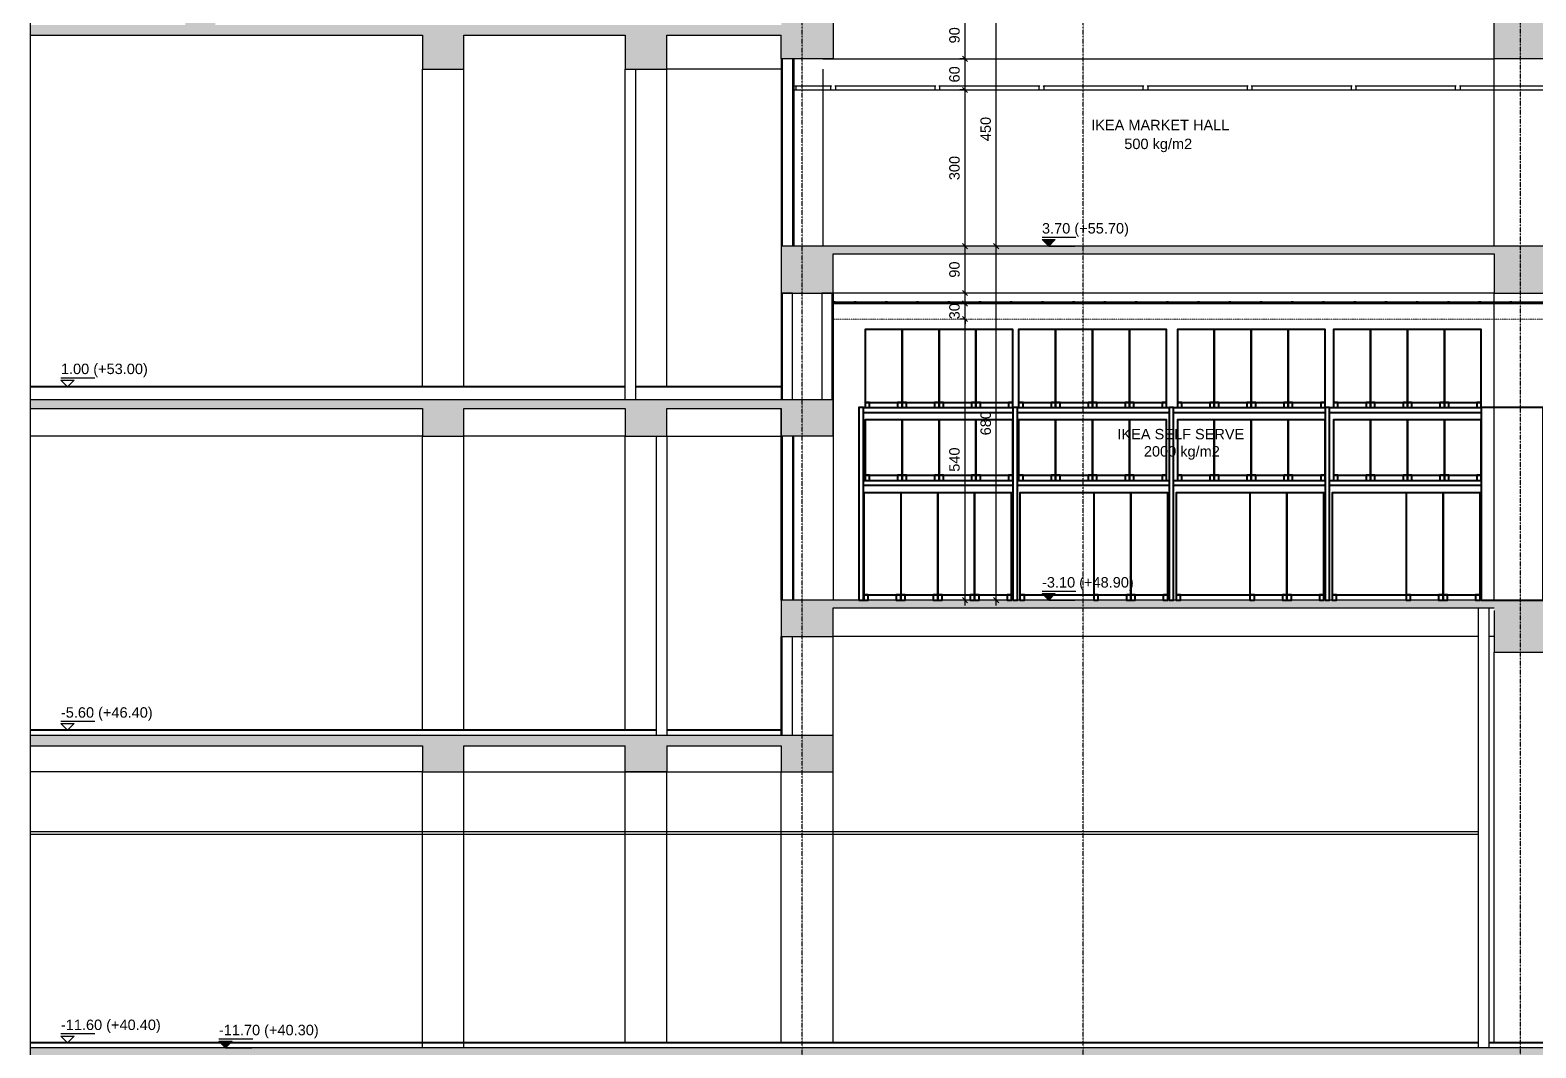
# Model space of a CAD drawing. Header units: centimetres. Extents: x -678439 to 71514, y -426864 to 8594.
# Drawn here: x 59653 to 62546, y 4040 to 5995 of the extents above; entities that cross this region are included whole.
import ezdxf

# ---------------------------------------------------------------- set-up
doc = ezdxf.new("R2010")
doc.units = ezdxf.units.CM
doc.header["$LTSCALE"] = 0.01
doc.header["$MEASUREMENT"] = 0
doc.header["$PDMODE"] = 3
for name, pattern in [('$0$CENTER', [50.8, 31.75, -6.35, 6.35, -6.35]), ('HIDDEN', [9.525, 6.35, -3.175]), ('K5LT_AXLED', [19.5, 15, -1.5, 1.5, -1.5])]:
    doc.linetypes.add(name, pattern=pattern)
doc.layers.get('0').update_dxf_attribs({"lineweight": 0})
doc.layers.get('DefPoints').update_dxf_attribs({"color": 200})
for name, color, linetype in [('$0$V-0_Axis', 8, '$0$CENTER'), ('AR-02', 152, 'Continuous'), ('METAL', 122, 'Continuous'), ('SIVA', 151, 'Continuous'), ('V-0_Dimension', 1, 'Continuous'), ('V-0_Elevation_015', 103, 'Continuous'), ('V-0_Hatch_Concrete', 252, 'Continuous'), ('V-0_Notation_Level_500', 2, 'Continuous'), ('V-0_Text_Tr', 7, 'Continuous'), ('V-2_Column', 160, 'Continuous'), ('V-2_Wall', 4, 'Continuous'), ('V-3_Ceiling_Suspended', 202, 'Continuous')]:
    doc.layers.add(name, color=color, linetype=linetype)
for name, color, linetype, lineweight in [('AR-HIDDEN', 9, 'HIDDEN', 18), ('kaplama', 30, 'Continuous', 40), ('RACKING', 157, 'Continuous', 40)]:
    doc.layers.add(name, color=color, linetype=linetype, lineweight=lineweight)
doc.styles.add('VIVA_100', font='arial.ttf', dxfattribs={"height": 20})
doc.dimstyles.new('VIVA_100', dxfattribs={"dimscale": 10, "dimtxt": 25, "dimasz": 1, "dimexe": 1, "dimexo": 1, "dimgap": 1, "dimtad": 1, "dimdec": 0, "dimzin": 3, "dimdsep": 46, "dimtxsty": 'VIVA_100', "dimblk": 'OBLIQUE', "dimcen": 0, "dimdle": 1, "dimclrd": 256, "dimclre": 256, "dimclrt": 256, "dimadec": 1, "dimazin": 0, "dimtfac": 0.75, "dimtdec": 0, "dimtix": 1, "dimtmove": 2, "dimatfit": 2, "dimldrblk": 'DOT', "dimfxlon": 1, "dimfrac": 1, "dimtolj": 1, "dimtzin": 0, "dimlwd": -1, "dimlwe": -1, "dimarcsym": 0})

# ---------------------------------------------------------------- blocks, each defined once
blk = doc.blocks.new('RAF1')
at = {"layer": 'RACKING', "color": 7, "ltscale": 0.3}
for points in [[(-14.82, -1.064), (-14.11, -1.064), (-14.11, 0.336), (-14.82, 0.336)], [(-14.11, -1.064), (-13.4, -1.064), (-13.4, 0.336), (-14.11, 0.336)], [(-13.4, -1.064), (-12.69, -1.064), (-12.69, 0.336), (-13.4, 0.336)], [(-12.69, -1.064), (-11.98, -1.064), (-11.98, 0.336), (-12.69, 0.336)], [(-11.87, -1.064), (-11.16, -1.064), (-11.16, 0.336), (-11.87, 0.336)], [(-11.16, -1.064), (-10.45, -1.064), (-10.45, 0.336), (-11.16, 0.336)], [(-10.45, -1.064), (-9.74, -1.064), (-9.74, 0.336), (-10.45, 0.336)], [(-9.74, -1.064), (-9.03, -1.064), (-9.03, 0.336), (-9.74, 0.336)], [(-8.82, -1.064), (-8.11, -1.064), (-8.11, 0.336), (-8.82, 0.336)], [(-8.11, -1.064), (-7.4, -1.064), (-7.4, 0.336), (-8.11, 0.336)], [(-7.4, -1.064), (-6.69, -1.064), (-6.69, 0.336), (-7.4, 0.336)], [(-6.69, -1.064), (-5.98, -1.064), (-5.98, 0.336), (-6.69, 0.336)], [(-5.82, -1.064), (-5.11, -1.064), (-5.11, 0.336), (-5.82, 0.336)], [(-5.11, -1.064), (-4.4, -1.064), (-4.4, 0.336), (-5.11, 0.336)], [(-4.4, -1.064), (-3.69, -1.064), (-3.69, 0.336), (-4.4, 0.336)], [(-3.69, -1.064), (-2.98, -1.064), (-2.98, 0.336), (-3.69, 0.336)], [(-1.72, -1.064), (-0.86, -1.064), (-0.86, 0.336), (-1.72, 0.336)], [(-0.86, -1.064), (0, -1.064), (0, 0.336), (-0.86, 0.336)], [(-14.735, -1.064), (-14.82, -1.064), (-14.82, -1.164), (-14.735, -1.164)], [(-14.11, -1.064), (-14.195, -1.064), (-14.195, -1.164), (-14.11, -1.164)], [(-14.025, -1.064), (-14.11, -1.064), (-14.11, -1.164), (-14.025, -1.164)], [(-13.4, -1.064), (-13.485, -1.064), (-13.485, -1.164), (-13.4, -1.164)], [(-13.315, -1.064), (-13.4, -1.064), (-13.4, -1.164), (-13.315, -1.164)], [(-12.69, -1.064), (-12.775, -1.064), (-12.775, -1.164), (-12.69, -1.164)], [(-12.605, -1.064), (-12.69, -1.064), (-12.69, -1.164), (-12.605, -1.164)], [(-11.98, -1.064), (-12.065, -1.064), (-12.065, -1.164), (-11.98, -1.164)], [(-11.785, -1.064), (-11.87, -1.064), (-11.87, -1.164), (-11.785, -1.164)], [(-11.16, -1.064), (-11.245, -1.064), (-11.245, -1.164), (-11.16, -1.164)], [(-11.075, -1.064), (-11.16, -1.064), (-11.16, -1.164), (-11.075, -1.164)], [(-10.45, -1.064), (-10.535, -1.064), (-10.535, -1.164), (-10.45, -1.164)], [(-10.365, -1.064), (-10.45, -1.064), (-10.45, -1.164), (-10.365, -1.164)], [(-9.74, -1.064), (-9.825, -1.064), (-9.825, -1.164), (-9.74, -1.164)], [(-9.655, -1.064), (-9.74, -1.064), (-9.74, -1.164), (-9.655, -1.164)], [(-9.03, -1.064), (-9.115, -1.064), (-9.115, -1.164), (-9.03, -1.164)], [(-8.735, -1.064), (-8.82, -1.064), (-8.82, -1.164), (-8.735, -1.164)], [(-8.11, -1.064), (-8.195, -1.064), (-8.195, -1.164), (-8.11, -1.164)], [(-8.025, -1.064), (-8.11, -1.064), (-8.11, -1.164), (-8.025, -1.164)], [(-7.4, -1.064), (-7.485, -1.064), (-7.485, -1.164), (-7.4, -1.164)], [(-7.315, -1.064), (-7.4, -1.064), (-7.4, -1.164), (-7.315, -1.164)], [(-6.69, -1.064), (-6.775, -1.064), (-6.775, -1.164), (-6.69, -1.164)], [(-6.605, -1.064), (-6.69, -1.064), (-6.69, -1.164), (-6.605, -1.164)], [(-5.98, -1.064), (-6.065, -1.064), (-6.065, -1.164), (-5.98, -1.164)], [(-5.735, -1.064), (-5.82, -1.064), (-5.82, -1.164), (-5.735, -1.164)], [(-5.11, -1.064), (-5.195, -1.064), (-5.195, -1.164), (-5.11, -1.164)], [(-5.025, -1.064), (-5.11, -1.064), (-5.11, -1.164), (-5.025, -1.164)], [(-4.4, -1.064), (-4.485, -1.064), (-4.485, -1.164), (-4.4, -1.164)], [(-4.315, -1.064), (-4.4, -1.064), (-4.4, -1.164), (-4.315, -1.164)], [(-3.69, -1.064), (-3.775, -1.064), (-3.775, -1.164), (-3.69, -1.164)], [(-3.605, -1.064), (-3.69, -1.064), (-3.69, -1.164), (-3.605, -1.164)], [(-2.98, -1.064), (-3.065, -1.064), (-3.065, -1.164), (-2.98, -1.164)], [(-1.635, -1.064), (-1.72, -1.064), (-1.72, -1.164), (-1.635, -1.164)], [(-0.86, -1.064), (-0.945, -1.064), (-0.945, -1.164), (-0.86, -1.164)], [(-0.775, -1.064), (-0.86, -1.064), (-0.86, -1.164), (-0.775, -1.164)], [(0, -1.064), (-0.085, -1.064), (-0.085, -1.164), (0, -1.164)], [(-14.82, -2.464), (-14.11, -2.464), (-14.11, -1.4), (-14.82, -1.4)], [(-14.11, -2.464), (-13.4, -2.464), (-13.4, -1.4), (-14.11, -1.4)], [(-13.4, -2.464), (-12.69, -2.464), (-12.69, -1.4), (-13.4, -1.4)], [(-12.69, -2.464), (-11.98, -2.464), (-11.98, -1.4), (-12.69, -1.4)], [(-11.87, -2.464), (-11.16, -2.464), (-11.16, -1.4), (-11.87, -1.4)], [(-11.16, -2.464), (-10.45, -2.464), (-10.45, -1.4), (-11.16, -1.4)], [(-10.45, -2.464), (-9.74, -2.464), (-9.74, -1.4), (-10.45, -1.4)], [(-9.74, -2.464), (-9.03, -2.464), (-9.03, -1.4), (-9.74, -1.4)], [(-8.82, -2.464), (-8.11, -2.464), (-8.11, -1.4), (-8.82, -1.4)], [(-8.11, -2.464), (-7.4, -2.464), (-7.4, -1.4), (-8.11, -1.4)], [(-7.4, -2.464), (-6.69, -2.464), (-6.69, -1.4), (-7.4, -1.4)], [(-6.69, -2.464), (-5.98, -2.464), (-5.98, -1.4), (-6.69, -1.4)], [(-5.82, -2.464), (-5.11, -2.464), (-5.11, -1.4), (-5.82, -1.4)], [(-5.11, -2.464), (-4.4, -2.464), (-4.4, -1.4), (-5.11, -1.4)], [(-4.4, -2.464), (-3.69, -2.464), (-3.69, -1.4), (-4.4, -1.4)], [(-3.69, -2.464), (-2.98, -2.464), (-2.98, -1.4), (-3.69, -1.4)], [(-1.72, -2.464), (-0.86, -2.464), (-0.86, -1.4), (-1.72, -1.4)], [(-0.86, -2.464), (0, -2.464), (0, -1.4), (-0.86, -1.4)], [(-14.735, -2.464), (-14.82, -2.464), (-14.82, -2.564), (-14.735, -2.564)], [(-14.11, -2.464), (-14.195, -2.464), (-14.195, -2.564), (-14.11, -2.564)], [(-14.025, -2.464), (-14.11, -2.464), (-14.11, -2.564), (-14.025, -2.564)], [(-13.4, -2.464), (-13.485, -2.464), (-13.485, -2.564), (-13.4, -2.564)], [(-13.315, -2.464), (-13.4, -2.464), (-13.4, -2.564), (-13.315, -2.564)], [(-12.69, -2.464), (-12.775, -2.464), (-12.775, -2.564), (-12.69, -2.564)], [(-12.605, -2.464), (-12.69, -2.464), (-12.69, -2.564), (-12.605, -2.564)], [(-11.98, -2.464), (-12.065, -2.464), (-12.065, -2.564), (-11.98, -2.564)], [(-11.785, -2.464), (-11.87, -2.464), (-11.87, -2.564), (-11.785, -2.564)], [(-11.16, -2.464), (-11.245, -2.464), (-11.245, -2.564), (-11.16, -2.564)], [(-11.075, -2.464), (-11.16, -2.464), (-11.16, -2.564), (-11.075, -2.564)], [(-10.45, -2.464), (-10.535, -2.464), (-10.535, -2.564), (-10.45, -2.564)], [(-10.365, -2.464), (-10.45, -2.464), (-10.45, -2.564), (-10.365, -2.564)], [(-9.74, -2.464), (-9.825, -2.464), (-9.825, -2.564), (-9.74, -2.564)], [(-9.655, -2.464), (-9.74, -2.464), (-9.74, -2.564), (-9.655, -2.564)], [(-9.03, -2.464), (-9.115, -2.464), (-9.115, -2.564), (-9.03, -2.564)], [(-8.735, -2.464), (-8.82, -2.464), (-8.82, -2.564), (-8.735, -2.564)], [(-8.11, -2.464), (-8.195, -2.464), (-8.195, -2.564), (-8.11, -2.564)], [(-8.025, -2.464), (-8.11, -2.464), (-8.11, -2.564), (-8.025, -2.564)], [(-7.4, -2.464), (-7.485, -2.464), (-7.485, -2.564), (-7.4, -2.564)], [(-7.315, -2.464), (-7.4, -2.464), (-7.4, -2.564), (-7.315, -2.564)], [(-6.69, -2.464), (-6.775, -2.464), (-6.775, -2.564), (-6.69, -2.564)], [(-6.605, -2.464), (-6.69, -2.464), (-6.69, -2.564), (-6.605, -2.564)], [(-5.98, -2.464), (-6.065, -2.464), (-6.065, -2.564), (-5.98, -2.564)], [(-5.735, -2.464), (-5.82, -2.464), (-5.82, -2.564), (-5.735, -2.564)], [(-5.11, -2.464), (-5.195, -2.464), (-5.195, -2.564), (-5.11, -2.564)], [(-5.025, -2.464), (-5.11, -2.464), (-5.11, -2.564), (-5.025, -2.564)], [(-4.4, -2.464), (-4.485, -2.464), (-4.485, -2.564), (-4.4, -2.564)], [(-4.315, -2.464), (-4.4, -2.464), (-4.4, -2.564), (-4.315, -2.564)], [(-3.69, -2.464), (-3.775, -2.464), (-3.775, -2.564), (-3.69, -2.564)], [(-3.605, -2.464), (-3.69, -2.464), (-3.69, -2.564), (-3.605, -2.564)], [(-2.98, -2.464), (-3.065, -2.464), (-3.065, -2.564), (-2.98, -2.564)], [(-1.635, -2.464), (-1.72, -2.464), (-1.72, -2.564), (-1.635, -2.564)], [(-0.86, -2.464), (-0.945, -2.464), (-0.945, -2.564), (-0.86, -2.564)], [(-0.775, -2.464), (-0.86, -2.464), (-0.86, -2.564), (-0.775, -2.564)], [(0, -2.464), (-0.085, -2.464), (-0.085, -2.564), (0, -2.564)], [(-14.845, -4.764), (-12.715, -4.764), (-12.715, -2.8), (-14.845, -2.8)], [(-14.135, -4.764), (-13.425, -4.764), (-13.425, -2.8), (-14.135, -2.8)], [(-13.425, -4.764), (-12.715, -4.764), (-12.715, -2.8), (-13.425, -2.8)], [(-12.715, -4.764), (-12.005, -4.764), (-12.005, -2.8), (-12.715, -2.8)], [(-11.845, -4.764), (-9.715, -4.764), (-9.715, -2.8), (-11.845, -2.8)], [(-10.425, -4.764), (-9.715, -4.764), (-9.715, -2.8), (-10.425, -2.8)], [(-9.715, -4.764), (-9.005, -4.764), (-9.005, -2.8), (-9.715, -2.8)], [(-8.845, -4.764), (-6.715, -4.764), (-6.715, -2.8), (-8.845, -2.8)], [(-7.425, -4.764), (-6.715, -4.764), (-6.715, -2.8), (-7.425, -2.8)], [(-6.715, -4.764), (-6.005, -4.764), (-6.005, -2.8), (-6.715, -2.8)], [(-5.845, -4.764), (-3.715, -4.764), (-3.715, -2.8), (-5.845, -2.8)], [(-4.425, -4.764), (-3.715, -4.764), (-3.715, -2.8), (-4.425, -2.8)], [(-3.715, -4.764), (-3.005, -4.764), (-3.005, -2.8), (-3.715, -2.8)], [(-1.72, -4.764), (-0.86, -4.764), (-0.86, -2.8), (-1.72, -2.8)], [(-0.86, -4.764), (0, -4.764), (0, -2.8), (-0.86, -2.8)], [(-14.76, -4.764), (-14.845, -4.764), (-14.845, -4.864), (-14.76, -4.864)], [(-14.135, -4.764), (-14.22, -4.764), (-14.22, -4.864), (-14.135, -4.864)], [(-14.05, -4.764), (-14.135, -4.764), (-14.135, -4.864), (-14.05, -4.864)], [(-13.425, -4.764), (-13.51, -4.764), (-13.51, -4.864), (-13.425, -4.864)], [(-13.34, -4.764), (-13.425, -4.764), (-13.425, -4.864), (-13.34, -4.864)], [(-12.715, -4.764), (-12.8, -4.764), (-12.8, -4.864), (-12.715, -4.864)], [(-12.63, -4.764), (-12.715, -4.764), (-12.715, -4.864), (-12.63, -4.864)], [(-12.005, -4.764), (-12.09, -4.764), (-12.09, -4.864), (-12.005, -4.864)], [(-11.76, -4.764), (-11.845, -4.764), (-11.845, -4.864), (-11.76, -4.864)], [(-10.34, -4.764), (-10.425, -4.764), (-10.425, -4.864), (-10.34, -4.864)], [(-9.715, -4.764), (-9.8, -4.764), (-9.8, -4.864), (-9.715, -4.864)], [(-9.63, -4.764), (-9.715, -4.764), (-9.715, -4.864), (-9.63, -4.864)], [(-9.005, -4.764), (-9.09, -4.764), (-9.09, -4.864), (-9.005, -4.864)], [(-8.76, -4.764), (-8.845, -4.764), (-8.845, -4.864), (-8.76, -4.864)], [(-7.34, -4.764), (-7.425, -4.764), (-7.425, -4.864), (-7.34, -4.864)], [(-6.715, -4.764), (-6.8, -4.764), (-6.8, -4.864), (-6.715, -4.864)], [(-6.63, -4.764), (-6.715, -4.764), (-6.715, -4.864), (-6.63, -4.864)], [(-6.005, -4.764), (-6.09, -4.764), (-6.09, -4.864), (-6.005, -4.864)], [(-5.76, -4.764), (-5.845, -4.764), (-5.845, -4.864), (-5.76, -4.864)], [(-4.34, -4.764), (-4.425, -4.764), (-4.425, -4.864), (-4.34, -4.864)], [(-3.715, -4.764), (-3.8, -4.764), (-3.8, -4.864), (-3.715, -4.864)], [(-3.63, -4.764), (-3.715, -4.764), (-3.715, -4.864), (-3.63, -4.864)], [(-3.005, -4.764), (-3.09, -4.764), (-3.09, -4.864), (-3.005, -4.864)], [(-1.635, -4.764), (-1.72, -4.764), (-1.72, -4.864), (-1.635, -4.864)], [(-0.86, -4.764), (-0.945, -4.764), (-0.945, -4.864), (-0.86, -4.864)], [(-0.775, -4.764), (-0.86, -4.764), (-0.86, -4.864), (-0.775, -4.864)], [(0, -4.764), (-0.085, -4.764), (-0.085, -4.864), (0, -4.864)]]:
    blk.add_lwpolyline(points, close=True, dxfattribs=at)
at = {"layer": 'RACKING', "ltscale": 0.3}
for points in [[(-14.938, -4.864), (-14.853, -4.864), (-14.853, -1.164), (-14.938, -1.164)], [(-14.853, -1.164), (-11.98, -1.164), (-11.98, -1.264), (-14.853, -1.264)], [(-11.98, -4.864), (-11.895, -4.864), (-11.895, -1.164), (-11.98, -1.164)], [(-11.895, -1.164), (-8.98, -1.164), (-8.98, -1.264), (-11.895, -1.264)], [(-8.98, -4.864), (-8.895, -4.864), (-8.895, -1.164), (-8.98, -1.164)], [(-8.895, -1.164), (-5.98, -1.164), (-5.98, -1.264), (-8.895, -1.264)], [(-5.98, -4.864), (-5.895, -4.864), (-5.895, -1.164), (-5.98, -1.164)], [(-5.895, -1.164), (-2.98, -1.164), (-2.98, -1.264), (-5.895, -1.264)], [(-2.98, -4.864), (-1.795, -4.864), (-1.795, -1.164), (-2.98, -1.164)], [(-1.795, -1.164), (0.077, -1.164), (0.077, -1.264), (-1.795, -1.264)], [(0.077, -4.864), (0.162, -4.864), (0.162, -1.164), (0.077, -1.164)], [(-14.853, -2.564), (-11.98, -2.564), (-11.98, -2.664), (-14.853, -2.664)], [(-11.895, -2.564), (-8.98, -2.564), (-8.98, -2.664), (-11.895, -2.664)], [(-8.895, -2.564), (-5.98, -2.564), (-5.98, -2.664), (-8.895, -2.664)], [(-5.895, -2.564), (-2.98, -2.564), (-2.98, -2.664), (-5.895, -2.664)], [(-1.795, -2.564), (0.077, -2.564), (0.077, -2.664), (-1.795, -2.664)]]:
    blk.add_lwpolyline(points, close=True, dxfattribs=at)
blk = doc.blocks.new('_OBLIQUE')
at = {"color": 0, "linetype": 'ByBlock'}
blk.add_line((-0.5, -0.5), (0.5, 0.5), dxfattribs=at)
blk = doc.blocks.new('*D199')
at = {"layer": 'DefPoints', "color": 0, "transparency": 16777216}
for p in [(61448.9, 5440), (61448.9, 5440), (61448.9, 4900)]:
    blk.add_point(p, dxfattribs=at)
at = {"layer": 'V-0_Dimension', "transparency": 16777216}
for p, q in [((61448.9, 5440), (61438.9, 5440)), ((61448.9, 4890), (61448.9, 5450)), ((61448.9, 4900), (61438.9, 4900))]:
    blk.add_line(p, q, dxfattribs=at)
at = {"layer": 'V-0_Dimension', "transparency": 16777216, "xscale": 10, "yscale": 10, "zscale": 10}
for p, rotation in [((61448.9, 5440), 90), ((61448.9, 4900), 270)]:
    blk.add_blockref('_OBLIQUE', p, dxfattribs=dict(at, rotation=rotation))
at = {"layer": 'V-0_Dimension', "transparency": 16777216, "insert": (61428.7, 5170), "char_height": 20, "attachment_point": 5, "rotation": 90, "style": 'VIVA_100'}
blk.add_mtext('\\A1;540 ', dxfattribs=at)
blk = doc.blocks.new('_DOT')
blk.add_line((-0.5, 0), (-1, 0))
at = {"const_width": 0.5}
blk.add_lwpolyline([(-0.25, 0, 1), (0.25, 0, 1)], format="xyb", close=True, dxfattribs=at)
blk = doc.blocks.new('*D230')
at = {"layer": 'DefPoints', "color": 0, "transparency": 16777216}
for p in [(61448.9, 5580), (61448.9, 5580), (61448.9, 5490)]:
    blk.add_point(p, dxfattribs=at)
at = {"layer": 'V-0_Dimension', "transparency": 16777216}
for p, q in [((61448.9, 5480), (61448.9, 5590)), ((61448.9, 5580), (61438.9, 5580)), ((61448.9, 5490), (61438.9, 5490))]:
    blk.add_line(p, q, dxfattribs=at)
at = {"layer": 'V-0_Dimension', "transparency": 16777216, "xscale": 10, "yscale": 10, "zscale": 10}
for p, rotation in [((61448.9, 5580), 90), ((61448.9, 5490), 270)]:
    blk.add_blockref('_OBLIQUE', p, dxfattribs=dict(at, rotation=rotation))
at = {"layer": 'V-0_Dimension', "transparency": 16777216, "insert": (61428.7, 5535), "char_height": 20, "attachment_point": 5, "rotation": 90, "style": 'VIVA_100'}
blk.add_mtext('\\A1;90 ', dxfattribs=at)
blk = doc.blocks.new('*D231')
at = {"layer": 'DefPoints', "color": 0, "transparency": 16777216}
for p in [(61448.9, 5880), (61448.9, 5880), (61448.9, 5580)]:
    blk.add_point(p, dxfattribs=at)
at = {"layer": 'V-0_Dimension', "transparency": 16777216}
for p, q in [((61448.9, 5880), (61438.9, 5880)), ((61448.9, 5570), (61448.9, 5890)), ((61448.9, 5580), (61438.9, 5580))]:
    blk.add_line(p, q, dxfattribs=at)
at = {"layer": 'V-0_Dimension', "transparency": 16777216, "xscale": 10, "yscale": 10, "zscale": 10}
for p, rotation in [((61448.9, 5880), 90), ((61448.9, 5580), 270)]:
    blk.add_blockref('_OBLIQUE', p, dxfattribs=dict(at, rotation=rotation))
at = {"layer": 'V-0_Dimension', "transparency": 16777216, "insert": (61428.7, 5730), "char_height": 20, "attachment_point": 5, "rotation": 90, "style": 'VIVA_100'}
blk.add_mtext('\\A1;300 ', dxfattribs=at)
blk = doc.blocks.new('*D232')
at = {"layer": 'DefPoints', "color": 0, "transparency": 16777216}
for p in [(61448.9, 5940), (61448.9, 5940), (61448.9, 5880)]:
    blk.add_point(p, dxfattribs=at)
at = {"layer": 'V-0_Dimension', "transparency": 16777216}
for p, q in [((61448.9, 5940), (61438.9, 5940)), ((61448.9, 5870), (61448.9, 5950)), ((61448.9, 5880), (61438.9, 5880))]:
    blk.add_line(p, q, dxfattribs=at)
at = {"layer": 'V-0_Dimension', "transparency": 16777216, "xscale": 10, "yscale": 10, "zscale": 10}
for p, rotation in [((61448.9, 5940), 90), ((61448.9, 5880), 270)]:
    blk.add_blockref('_OBLIQUE', p, dxfattribs=dict(at, rotation=rotation))
at = {"layer": 'V-0_Dimension', "transparency": 16777216, "insert": (61428.7, 5910), "char_height": 20, "attachment_point": 5, "rotation": 90, "style": 'VIVA_100'}
blk.add_mtext('\\A1;60 ', dxfattribs=at)
blk = doc.blocks.new('*D233')
at = {"layer": 'DefPoints', "color": 0, "transparency": 16777216}
for p in [(61448.9, 6030), (61448.9, 6030), (61448.9, 5940)]:
    blk.add_point(p, dxfattribs=at)
at = {"layer": 'V-0_Dimension', "transparency": 16777216}
for p, q in [((61448.9, 6030), (61438.9, 6030)), ((61448.9, 5930), (61448.9, 6040)), ((61448.9, 5940), (61438.9, 5940))]:
    blk.add_line(p, q, dxfattribs=at)
at = {"layer": 'V-0_Dimension', "transparency": 16777216, "xscale": 10, "yscale": 10, "zscale": 10}
for p, rotation in [((61448.9, 6030), 90), ((61448.9, 5940), 270)]:
    blk.add_blockref('_OBLIQUE', p, dxfattribs=dict(at, rotation=rotation))
at = {"layer": 'V-0_Dimension', "transparency": 16777216, "insert": (61428.7, 5985), "char_height": 20, "attachment_point": 5, "rotation": 90, "style": 'VIVA_100'}
blk.add_mtext('\\A1;90 ', dxfattribs=at)
blk = doc.blocks.new('*D200')
at = {"layer": 'DefPoints', "color": 0, "transparency": 16777216}
for p in [(61438.9, 5470), (61448.9, 5470), (61448.9, 5440)]:
    blk.add_point(p, dxfattribs=at)
at = {"layer": 'V-0_Dimension', "transparency": 16777216}
for p, q in [((61448.9, 5470), (61448.9, 5480)), ((61448.9, 5470), (61458.9, 5470)), ((61448.9, 5440), (61448.9, 5470)), ((61448.9, 5440), (61438.9, 5440)), ((61448.9, 5440), (61448.9, 5430))]:
    blk.add_line(p, q, dxfattribs=at)
at = {"layer": 'V-0_Dimension', "transparency": 16777216, "xscale": 10, "yscale": 10, "zscale": 10}
for p, rotation in [((61448.9, 5470), 270), ((61448.9, 5440), 90)]:
    blk.add_blockref('_OBLIQUE', p, dxfattribs=dict(at, rotation=rotation))
at = {"layer": 'V-0_Dimension', "transparency": 16777216, "insert": (61428.7, 5455), "char_height": 20, "attachment_point": 5, "rotation": 90, "style": 'VIVA_100'}
blk.add_mtext('\\A1;30 ', dxfattribs=at)
blk = doc.blocks.new('*D201')
at = {"layer": 'DefPoints', "color": 0, "transparency": 16777216}
for p in [(61508.9, 5580), (61508.9, 5580), (61508.9, 4900)]:
    blk.add_point(p, dxfattribs=at)
at = {"layer": 'V-0_Dimension', "transparency": 16777216}
for p, q in [((61508.9, 4890), (61508.9, 5590)), ((61508.9, 5580), (61498.9, 5580)), ((61508.9, 4900), (61498.9, 4900))]:
    blk.add_line(p, q, dxfattribs=at)
at = {"layer": 'V-0_Dimension', "transparency": 16777216, "xscale": 10, "yscale": 10, "zscale": 10}
for p, rotation in [((61508.9, 5580), 90), ((61508.9, 4900), 270)]:
    blk.add_blockref('_OBLIQUE', p, dxfattribs=dict(at, rotation=rotation))
at = {"layer": 'V-0_Dimension', "transparency": 16777216, "insert": (61488.7, 5240), "char_height": 20, "attachment_point": 5, "rotation": 90, "style": 'VIVA_100'}
blk.add_mtext('\\A1;680 ', dxfattribs=at)
blk = doc.blocks.new('*D202')
at = {"layer": 'DefPoints', "color": 0, "transparency": 16777216}
for p in [(61508.9, 6030), (61508.9, 6030), (61508.9, 5580)]:
    blk.add_point(p, dxfattribs=at)
at = {"layer": 'V-0_Dimension', "transparency": 16777216}
for p, q in [((61508.9, 6030), (61498.9, 6030)), ((61508.9, 5570), (61508.9, 6040)), ((61508.9, 5580), (61498.9, 5580))]:
    blk.add_line(p, q, dxfattribs=at)
at = {"layer": 'V-0_Dimension', "transparency": 16777216, "xscale": 10, "yscale": 10, "zscale": 10}
for p, rotation in [((61508.9, 6030), 90), ((61508.9, 5580), 270)]:
    blk.add_blockref('_OBLIQUE', p, dxfattribs=dict(at, rotation=rotation))
at = {"layer": 'V-0_Dimension', "transparency": 16777216, "insert": (61488.7, 5805), "char_height": 20, "attachment_point": 5, "rotation": 90, "style": 'VIVA_100'}
blk.add_mtext('\\A1;450 ', dxfattribs=at)
blk = doc.blocks.new('*U287')
blk.add_hatch(color=256).paths.add_polyline_path([(12.8, 12.8), (-12.8, 12.8), (0, 0)])
for p, q in [((-12.8, 17.4), (52.2, 17.4)), ((0, 0), (50.4, 0))]:
    blk.add_line(p, q)
blk.add_lwpolyline([(0, 0), (-12.8, 12.8), (12.8, 12.8)], close=True)
at = {"style": 'VIVA_100'}
blk.add_attdef('%%P0.00', (-12.8, 24.3), '', height=20, dxfattribs=at)
blk = doc.blocks.new('*U288')
for p, q in [((-12.8, 17.4), (52.2, 17.4)), ((0, 0), (50.4, 0))]:
    blk.add_line(p, q)
blk.add_lwpolyline([(0, 0), (-12.8, 12.8), (12.8, 12.8)], close=True)
at = {"style": 'VIVA_100'}
blk.add_attdef('%%P0.00', (-12.8, 24.3), '', height=20, dxfattribs=at)
blk = doc.blocks.new('kot-a-a')
at = {"layer": 'V-0_Notation_Level_500', "transparency": 33554687}
for name, p, values in [('*U287', (6329.1, 5570), {'%%P0.00': '3.70 (+55.70)'}), ('*U288', (4444.1, 5300), {'%%P0.00': '1.00 (+53.00)'}), ('*U287', (6329.1, 4890), {'%%P0.00': '-3.10 (+48.90)'}), ('*U288', (4444.1, 4640), {'%%P0.00': '-5.60 (+46.40)'}), ('*U288', (4444.1, 4040), {'%%P0.00': '-11.60 (+40.40)'}), ('*U287', (4747.6, 4030), {'%%P0.00': '-11.70 (+40.30)'})]:
    blk.add_blockref(name, p, dxfattribs=at).add_auto_attribs(values)

msp = doc.modelspace()

# ---------------------------------------------------------------- hatches: boundary and pattern name
at = {"layer": 'V-0_Hatch_Concrete', "transparency": 33554534}
h = msp.add_hatch(color=256, dxfattribs=at)
h.dxf.hatch_style = 1
h.paths.add_polyline_path([(68445.7, 6030), (61095.7, 6030), (61095.7, 6005), (60008.5, 6005), (60008.5, 6041.3), (60433.8, 6285), (60523.8, 6285), (60934, 6525), (60951.1, 6535), (61095.7, 6535), (61095.7, 6460), (61175.7, 6460), (61175.7, 6535), (62465.7, 6535), (62465.7, 6460), (62565.7, 6460), (62565.7, 6535), (64145.7, 6535), (64145.7, 6460), (64245.7, 6460), (64245.7, 6550), (65825.7, 6550), (65825.7, 6460), (65925.7, 6460), (65925.7, 6550), (66665.7, 6550), (66665.7, 6460), (66765.7, 6460), (66765.7, 6525), (68345.7, 6525), (68345.7, 6460), (68445.7, 6460), (68445.7, 6680), (68425.7, 6680), (68425.7, 6545), (66765.7, 6545), (66765.7, 6570), (64145.7, 6570), (64145.7, 6555), (62515.7, 6555), (62465.7, 6555), (61001, 6555), (61001, 6570), (60971, 6570), (60971, 6560.3), (60941, 6560.3), (60941, 6543.1), (60911, 6543.1), (60911, 6525.9), (60881, 6525.9), (60881, 6508.8), (60851, 6508.8), (60851, 6491.6), (60821, 6491.6), (60821, 6474.4), (60791, 6474.4), (60791, 6457.2), (60761, 6457.2), (60761, 6440), (60731, 6440), (60731, 6422.8), (60701, 6422.8), (60701, 6405.6), (60671, 6405.6), (60671, 6388.4), (60641, 6388.4), (60641, 6371.3), (60611, 6371.3), (60611, 6354.1), (60581, 6354.1), (60581, 6336.9), (60551, 6336.9), (60551, 6319.7), (60521, 6319.7), (60521, 6302.5), (60401, 6302.5), (60401, 6285.3), (60371, 6285.3), (60371, 6268.1), (60341, 6268.1), (60341, 6250.9), (60311, 6250.9), (60311, 6233.8), (60281, 6233.8), (60281, 6216.6), (60251, 6216.6), (60251, 6199.4), (60221, 6199.4), (60221, 6182.2), (60191, 6182.2), (60191, 6165), (60161, 6165), (60161, 6147.8), (60131, 6147.8), (60131, 6130.6), (60101, 6130.6), (60101, 6113.4), (60071, 6113.4), (60071, 6096.3), (60041, 6096.3), (60041, 6079.1), (60011, 6079.1), (60011, 6061.9), (59981, 6061.9), (59981, 6044.7), (59951, 6044.7), (59951, 6005), (59652.6, 6005), (59652.6, 5985), (60406.2, 5985), (60406.2, 5920), (60486.2, 5920), (60486.2, 5985), (60795.7, 5985), (60795.7, 5920), (60875.7, 5920), (60875.7, 5985), (61095.7, 5985), (61095.7, 5940), (61195.7, 5940), (61195.7, 6015), (62465.7, 6015), (62465.7, 5940), (62565.7, 5940), (62565.7, 6015), (64145.7, 6015), (64145.7, 5940), (64245.7, 5940), (64245.7, 6015), (65825.7, 6015), (65825.7, 5940), (65925.7, 5940), (65925.7, 6015), (66665.7, 6015), (66665.7, 5940), (66765.7, 5940), (66765.7, 6015), (68345.7, 6015), (68345.7, 5940), (68445.7, 5940)])
h = msp.add_hatch(color=256, dxfattribs=at)
h.dxf.hatch_style = 1
h.paths.add_polyline_path([(61195.7, 5565), (62465.7, 5565), (62465.7, 5490), (62515.7, 5490), (62565.7, 5490), (62565.7, 5565), (64145.7, 5565), (64145.7, 5490), (64245.7, 5490), (64245.7, 5565), (65825.7, 5565), (65825.7, 5490), (65925.7, 5490), (65925.7, 5565), (66665.7, 5565), (66665.7, 5490), (66765.7, 5490), (66765.7, 5568), (68345.7, 5568), (68345.7, 5490), (68445.7, 5490), (68445.7, 5568), (68625.7, 5568), (68625.7, 5490), (68675.7, 5490), (68675.7, 5645), (68655.7, 5645), (68655.7, 5580), (64145.7, 5580), (61095.7, 5580), (61095.7, 5490), (61195.7, 5490)])
h.paths.add_polyline_path([(61195.7, 5285), (59652.6, 5285), (59652.6, 5268), (60406.2, 5268), (60406.2, 5215), (60486.2, 5215), (60486.2, 5268), (60795.7, 5268), (60795.7, 5215), (60875.7, 5215), (60875.7, 5268), (61095.7, 5268), (61095.7, 5215), (61195.7, 5215)])
h.paths.add_polyline_path([(61195.7, 4640), (59652.6, 4640), (59652.6, 4620), (60406.2, 4620), (60406.2, 4570), (60486.2, 4570), (60486.2, 4620), (60795.7, 4620), (60795.7, 4570), (60875.7, 4570), (60875.7, 4620), (61095.7, 4620), (61095.7, 4570), (61195.7, 4570)])
h = msp.add_hatch(color=256, dxfattribs=at)
h.dxf.hatch_style = 1
h.paths.add_polyline_path([(65825.7, 4885), (64245.7, 4885), (64245.7, 4800), (64145.7, 4800), (64145.7, 4885), (62565.7, 4885), (62565.7, 4800), (62465.7, 4800), (62465.7, 4885), (61195.7, 4885), (61195.7, 4830), (61095.7, 4830), (61095.7, 4900), (68143.8, 4900), (68143.8, 4885), (66765.7, 4885), (66765.7, 4800), (66665.7, 4800), (66665.7, 4883), (65925.7, 4883), (65925.7, 4800), (65825.7, 4800)])
h = msp.add_hatch(color=256, dxfattribs=at)
h.dxf.hatch_style = 1
h.paths.add_polyline_path([(64245.7, 3702), (64995.7, 3702), (64995.7, 3670), (65075.7, 3670), (65075.7, 3702), (65825.7, 3702), (65825.7, 3670), (65925.7, 3670), (65925.7, 3702), (66665.7, 3702), (66665.7, 3670), (66765.7, 3670), (66765.7, 3702), (67515.7, 3702), (67515.7, 3670), (67595.7, 3670), (67595.7, 3702), (68345.7, 3702), (68345.7, 3670), (68445.7, 3670), (68445.7, 3703), (68682.7, 3703), (68682.7, 3670), (68722.7, 3670), (68722.7, 3720), (62465.7, 3720), (62465.7, 3670), (62565.7, 3670), (62565.7, 3702), (63305.7, 3702), (63305.7, 3670), (63405.7, 3670), (63405.7, 3702), (64145.7, 3702), (64145.7, 3670), (64245.7, 3670)])
h.paths.add_polyline_path([(64245.7, 4023), (64585.7, 4023), (64585.7, 3970), (64645.7, 3970), (64645.7, 4023), (64985.7, 4023), (64985.7, 3970), (65085.7, 3970), (65085.7, 4023), (65425.7, 4023), (65425.7, 3970), (65485.7, 3970), (65485.7, 4023), (65825.7, 4023), (65825.7, 3970), (65925.7, 3970), (65925.7, 4023), (66265.7, 4023), (66265.7, 3970), (66325.7, 3970), (66325.7, 4023), (66665.7, 4023), (66665.7, 3970), (66765.7, 3970), (66765.7, 4023), (67105.7, 4023), (67105.7, 3970), (67165.7, 3970), (67165.7, 4023), (67505.7, 4023), (67505.7, 3970), (67605.7, 3970), (67605.7, 4023), (67925.7, 4023), (67925.7, 3970), (67995.7, 3970), (67995.7, 4023), (68395.7, 4023), (68395.7, 3970), (68445.7, 3970), (68445.7, 4155), (69172.7, 4155), (69172.7, 4090), (69272.7, 4090), (69272.7, 4150), (69588.7, 4150), (69588.7, 4090), (69628.7, 4090), (69628.7, 4170), (69205.7, 4170), (68395.7, 4170), (68395.7, 4040), (59652.6, 4040), (59652.6, 4023), (60406.2, 4023), (60406.2, 3970), (60486.2, 3970), (60486.2, 4023), (60795.7, 4023), (60795.7, 3970), (60875.7, 3970), (60875.7, 4023), (61095.7, 4023), (61095.7, 3970), (61195.7, 3970), (61195.7, 4023), (61625.7, 4023), (61625.7, 3970), (61725.7, 3970), (61725.7, 4023), (62090.7, 4023), (62090.7, 3970), (62150.7, 3970), (62150.7, 4023), (62465.7, 4023), (62465.7, 3970), (62515.7, 3970), (62565.7, 3970), (62565.7, 4023), (62905.7, 4023), (62905.7, 3970), (62965.7, 3970), (62965.7, 4022), (63305.7, 4022), (63305.7, 3970), (63405.7, 3970), (63405.7, 4023), (63745.7, 4023), (63745.7, 3970), (63805.7, 3970), (63805.7, 4023), (64145.7, 4023), (64145.7, 3970), (64245.7, 3970)])

# ---------------------------------------------------------------- linework, layer by layer
at = {"layer": '$0$V-0_Axis'}
for p, q in [((61135.7, 1410), (61135.7, 8337.5)), ((61675.7, 1410), (61675.7, 8337.5)), ((62515.7, 8337.5), (62515.7, 1410))]:
    msp.add_line(p, q, dxfattribs=at)
at = {"layer": 'AR-02'}
for p, q in [((61119.7, 5880), (61190.7, 5880)), ((61124.7, 5888), (61190.7, 5888)), ((61200.7, 5888), (61390.7, 5888)), ((61200.7, 5880), (61390.7, 5880)), ((61400.7, 5888), (61590.7, 5888)), ((61400.7, 5880), (61590.7, 5880)), ((61600.7, 5888), (61790.7, 5888)), ((61600.7, 5880), (61790.7, 5880)), ((61800.7, 5888), (61990.7, 5888)), ((61800.7, 5880), (61990.7, 5880)), ((62000.7, 5888), (62190.7, 5888)), ((62000.7, 5880), (62190.7, 5880)), ((62200.7, 5888), (62390.7, 5888)), ((62200.7, 5880), (62390.7, 5880)), ((62400.7, 5888), (62590.7, 5888)), ((62400.7, 5880), (62590.7, 5880)), ((61195.7, 5473.2), (66741.7, 5473.2))]:
    msp.add_line(p, q, dxfattribs=at)
at = {"layer": 'AR-HIDDEN', "color": 1, "linetype": 'K5LT_AXLED', "transparency": 33554687}
msp.add_lwpolyline([(61195.7, 5440), (66741.7, 5440)], dxfattribs=at)
at = {"layer": 'kaplama', "ltscale": 200, "transparency": 33554687}
for p, q in [((60795.7, 5310), (59652.6, 5310)), ((61095.7, 5310), (60815.7, 5310)), ((60855.7, 4650), (59652.6, 4650)), ((61095.7, 4650), (60875.7, 4650)), ((62435.7, 4050), (59652.6, 4050)), ((62723.7, 4050), (62455.7, 4050))]:
    msp.add_line(p, q, dxfattribs=at)
at = {"layer": 'METAL'}
for points in [[(61121.7, 5887), (61119.7, 5888), (61119.7, 5880), (61124.7, 5880), (61124.7, 5888), (61122.7, 5887)], [(61192.7, 5887), (61190.7, 5888), (61190.7, 5880), (61200.7, 5880), (61200.7, 5888), (61198.7, 5887)], [(61392.7, 5887), (61390.7, 5888), (61390.7, 5880), (61400.7, 5880), (61400.7, 5888), (61398.7, 5887)], [(61592.7, 5887), (61590.7, 5888), (61590.7, 5880), (61600.7, 5880), (61600.7, 5888), (61598.7, 5887)], [(61792.7, 5887), (61790.7, 5888), (61790.7, 5880), (61800.7, 5880), (61800.7, 5888), (61798.7, 5887)], [(61992.7, 5887), (61990.7, 5888), (61990.7, 5880), (62000.7, 5880), (62000.7, 5888), (61998.7, 5887)], [(62192.7, 5887), (62190.7, 5888), (62190.7, 5880), (62200.7, 5880), (62200.7, 5888), (62198.7, 5887)], [(62392.7, 5887), (62390.7, 5888), (62390.7, 5880), (62400.7, 5880), (62400.7, 5888), (62398.7, 5887)]]:
    msp.add_lwpolyline(points, dxfattribs=at)
for points in [[(61195.7, 5473.2), (61195.7, 5471.2), (61199.7, 5471.2), (61199.7, 5473.2)], [(61196, 5472.9), (61196, 5471.5), (61199.4, 5471.5), (61199.4, 5472.9)], [(61235.7, 5473.2), (61235.7, 5471.2), (61239.7, 5471.2), (61239.7, 5473.2)], [(61236, 5472.9), (61236, 5471.5), (61239.4, 5471.5), (61239.4, 5472.9)], [(61295.7, 5473.2), (61295.7, 5471.2), (61299.7, 5471.2), (61299.7, 5473.2)], [(61296, 5472.9), (61296, 5471.5), (61299.4, 5471.5), (61299.4, 5472.9)], [(61355.7, 5473.2), (61355.7, 5471.2), (61359.7, 5471.2), (61359.7, 5473.2)], [(61356, 5472.9), (61356, 5471.5), (61359.4, 5471.5), (61359.4, 5472.9)], [(61415.7, 5473.2), (61415.7, 5471.2), (61419.7, 5471.2), (61419.7, 5473.2)], [(61416, 5472.9), (61416, 5471.5), (61419.4, 5471.5), (61419.4, 5472.9)], [(61475.7, 5473.2), (61475.7, 5471.2), (61479.7, 5471.2), (61479.7, 5473.2)], [(61476, 5472.9), (61476, 5471.5), (61479.4, 5471.5), (61479.4, 5472.9)], [(61535.7, 5473.2), (61535.7, 5471.2), (61539.7, 5471.2), (61539.7, 5473.2)], [(61536, 5472.9), (61536, 5471.5), (61539.4, 5471.5), (61539.4, 5472.9)], [(61595.7, 5473.2), (61595.7, 5471.2), (61599.7, 5471.2), (61599.7, 5473.2)], [(61596, 5472.9), (61596, 5471.5), (61599.4, 5471.5), (61599.4, 5472.9)], [(61655.7, 5473.2), (61655.7, 5471.2), (61659.7, 5471.2), (61659.7, 5473.2)], [(61656, 5472.9), (61656, 5471.5), (61659.4, 5471.5), (61659.4, 5472.9)], [(61715.7, 5473.2), (61715.7, 5471.2), (61719.7, 5471.2), (61719.7, 5473.2)], [(61716, 5472.9), (61716, 5471.5), (61719.4, 5471.5), (61719.4, 5472.9)], [(61775.7, 5473.2), (61775.7, 5471.2), (61779.7, 5471.2), (61779.7, 5473.2)], [(61776, 5472.9), (61776, 5471.5), (61779.4, 5471.5), (61779.4, 5472.9)], [(61835.7, 5473.2), (61835.7, 5471.2), (61839.7, 5471.2), (61839.7, 5473.2)], [(61836, 5472.9), (61836, 5471.5), (61839.4, 5471.5), (61839.4, 5472.9)], [(61895.7, 5473.2), (61895.7, 5471.2), (61899.7, 5471.2), (61899.7, 5473.2)], [(61896, 5472.9), (61896, 5471.5), (61899.4, 5471.5), (61899.4, 5472.9)], [(61955.7, 5473.2), (61955.7, 5471.2), (61959.7, 5471.2), (61959.7, 5473.2)], [(61956, 5472.9), (61956, 5471.5), (61959.4, 5471.5), (61959.4, 5472.9)], [(62015.7, 5473.2), (62015.7, 5471.2), (62019.7, 5471.2), (62019.7, 5473.2)], [(62016, 5472.9), (62016, 5471.5), (62019.4, 5471.5), (62019.4, 5472.9)], [(62075.7, 5473.2), (62075.7, 5471.2), (62079.7, 5471.2), (62079.7, 5473.2)], [(62076, 5472.9), (62076, 5471.5), (62079.4, 5471.5), (62079.4, 5472.9)], [(62135.7, 5473.2), (62135.7, 5471.2), (62139.7, 5471.2), (62139.7, 5473.2)], [(62136, 5472.9), (62136, 5471.5), (62139.4, 5471.5), (62139.4, 5472.9)], [(62195.7, 5473.2), (62195.7, 5471.2), (62199.7, 5471.2), (62199.7, 5473.2)], [(62196, 5472.9), (62196, 5471.5), (62199.4, 5471.5), (62199.4, 5472.9)], [(62255.7, 5473.2), (62255.7, 5471.2), (62259.7, 5471.2), (62259.7, 5473.2)], [(62256, 5472.9), (62256, 5471.5), (62259.4, 5471.5), (62259.4, 5472.9)], [(62315.7, 5473.2), (62315.7, 5471.2), (62319.7, 5471.2), (62319.7, 5473.2)], [(62316, 5472.9), (62316, 5471.5), (62319.4, 5471.5), (62319.4, 5472.9)], [(62375.7, 5473.2), (62375.7, 5471.2), (62379.7, 5471.2), (62379.7, 5473.2)], [(62376, 5472.9), (62376, 5471.5), (62379.4, 5471.5), (62379.4, 5472.9)], [(62435.7, 5473.2), (62435.7, 5471.2), (62439.7, 5471.2), (62439.7, 5473.2)], [(62436, 5472.9), (62436, 5471.5), (62439.4, 5471.5), (62439.4, 5472.9)], [(62495.7, 5473.2), (62495.7, 5471.2), (62499.7, 5471.2), (62499.7, 5473.2)], [(62496, 5472.9), (62496, 5471.5), (62499.4, 5471.5), (62499.4, 5472.9)]]:
    msp.add_lwpolyline(points, close=True, dxfattribs=at)
at = {"layer": 'SIVA'}
for p, q in [((61095.7, 5940), (61095.7, 5580)), ((61119.7, 5940), (61119.7, 5580)), ((61095.7, 5490), (61095.7, 5285)), ((61095.7, 4900), (61095.7, 5268)), ((61119.7, 4900), (61119.7, 5215)), ((61095.7, 4640), (61095.7, 4830))]:
    msp.add_line(p, q, dxfattribs=at)
at = {"layer": 'V-0_Elevation_015', "ltscale": 0.3}
for p, q in [((60875.7, 5310), (60875.7, 5940)), ((61175.7, 5940), (62465.7, 5940)), ((62465.7, 5580), (62465.7, 5940)), ((60406.2, 5310), (60406.2, 5920)), ((60486.2, 5310), (60486.2, 5920)), ((61095.7, 5920), (60875.7, 5920)), ((61175.7, 5920), (61175.7, 5580)), ((61095.7, 5490), (61095.7, 5285)), ((62465.7, 5490), (61175.7, 5490)), ((61195.7, 5490), (61195.7, 4900)), ((62465.7, 4900), (62465.7, 5490)), ((61095.7, 4900), (61095.7, 5268)), ((60406.2, 4650), (60406.2, 5215)), ((60486.2, 4650), (60486.2, 5215)), ((60795.7, 4650), (60795.7, 5215)), ((60875.7, 5215), (61095.7, 5215)), ((61195.7, 4050), (61195.7, 4830)), ((62435.7, 4830), (61195.7, 4830)), ((62465.7, 4830), (62455.7, 4830)), ((62465.7, 4050), (62465.7, 4800)), ((60406.2, 4040), (60406.2, 4570)), ((60486.2, 4040), (60486.2, 4570)), ((60795.7, 4050), (60795.7, 4570)), ((60875.7, 4050), (60875.7, 4570)), ((61095.7, 4050), (61095.7, 4570))]:
    msp.add_line(p, q, dxfattribs=at)
for points in [[(60406.2, 5215), (59652.6, 5215)], [(60795.7, 5215), (60486.2, 5215)], [(60406.2, 4570), (59652.6, 4570)], [(60486.2, 4570), (61095.7, 4570)]]:
    msp.add_lwpolyline(points, dxfattribs=at)
at = {"layer": 'V-2_Column'}
msp.add_line((59652.6, 7154.7), (59652.6, 1205.7), dxfattribs=at)
at = {"layer": 'V-2_Column', "ltscale": 200, "transparency": 33554687}
for p, q in [((61195.7, 6015), (61195.7, 5940)), ((62465.7, 5940), (62465.7, 6015)), ((59652.6, 5985), (60406.2, 5985)), ((60406.2, 5985), (60406.2, 5920)), ((60486.2, 5920), (60486.2, 5985)), ((60486.2, 5985), (60795.7, 5985)), ((60795.7, 5985), (60795.7, 5920)), ((60875.7, 5920), (60875.7, 5985)), ((60875.7, 5985), (61095.7, 5985)), ((61095.7, 5940), (61095.7, 5985)), ((61195.7, 5940), (61095.7, 5940)), ((62565.7, 5940), (62465.7, 5940)), ((60406.2, 5920), (60486.2, 5920)), ((60795.7, 5920), (60875.7, 5920)), ((64145.7, 5580), (61095.7, 5580)), ((61095.7, 5580), (61095.7, 5490)), ((61195.7, 5490), (61195.7, 5565)), ((61195.7, 5565), (62465.7, 5565)), ((62465.7, 5565), (62465.7, 5490)), ((61095.7, 5490), (61195.7, 5490)), ((62465.7, 5490), (62515.7, 5490)), ((61195.7, 5285), (59652.6, 5285)), ((59652.6, 5268), (60406.2, 5268)), ((60406.2, 5268), (60406.2, 5215)), ((60486.2, 5215), (60486.2, 5268)), ((60486.2, 5268), (60795.7, 5268)), ((60795.7, 5268), (60795.7, 5215)), ((60875.7, 5268), (61095.7, 5268)), ((60875.7, 5215), (60875.7, 5268)), ((61095.7, 5268), (61095.7, 5215)), ((61195.7, 5215), (61195.7, 5285)), ((60406.2, 5215), (60486.2, 5215)), ((60795.7, 5215), (60875.7, 5215)), ((61195.7, 5215), (61095.7, 5215)), ((60875.7, 4640), (59652.6, 4640)), ((61195.7, 4640), (59652.6, 4640)), ((61195.7, 4570), (61195.7, 4640)), ((59652.6, 4620), (60406.2, 4620)), ((59652.6, 4620), (60406.2, 4620)), ((60406.2, 4620), (60406.2, 4570)), ((60406.2, 4620), (60406.2, 4570)), ((60486.2, 4570), (60486.2, 4620)), ((60486.2, 4620), (60795.7, 4620)), ((60486.2, 4570), (60486.2, 4620)), ((60486.2, 4620), (60795.7, 4620)), ((60875.7, 4620), (61095.7, 4620)), ((61095.7, 4620), (61095.7, 4570)), ((60406.2, 4570), (60486.2, 4570)), ((60406.2, 4570), (60486.2, 4570)), ((61095.7, 4570), (61195.7, 4570)), ((68395.7, 4040), (59652.6, 4040))]:
    msp.add_line(p, q, dxfattribs=at)
for points in [[(62465.7, 5565), (62465.7, 5490), (62565.7, 5490)], [(68675.7, 4900), (61095.7, 4900), (61095.7, 4830), (61195.7, 4830), (61195.7, 4885), (62465.7, 4885)], [(62465.7, 4880), (62465.7, 4800), (62565.7, 4800), (62565.7, 4885), (64145.7, 4885), (64145.7, 4800), (64245.7, 4800), (64245.7, 4885), (65825.7, 4885), (65825.7, 4800), (65925.7, 4800), (65925.7, 4883), (66665.7, 4883), (66665.7, 4800), (66765.7, 4800)], [(60875.7, 4620), (60875.7, 4570), (60795.7, 4570), (60795.7, 4620)]]:
    msp.add_lwpolyline(points, dxfattribs=at)
at = {"layer": 'V-2_Wall'}
for p, q in [((61097.7, 5940), (61097.7, 5580)), ((61117.7, 5940), (61117.7, 5580)), ((60855.7, 5215), (60855.7, 4640)), ((60875.7, 5215), (60875.7, 4640)), ((61097.7, 5215), (61097.7, 4900)), ((61117.7, 5215), (61117.7, 4900)), ((62435.7, 4040), (62435.7, 4885)), ((62455.7, 4040), (62455.7, 4885)), ((61097.7, 4640), (61097.7, 4830)), ((61117.7, 4640), (61117.7, 4830))]:
    msp.add_line(p, q, dxfattribs=at)
msp.add_lwpolyline([(60815.7, 5285), (60795.7, 5285), (60795.7, 5920), (60815.7, 5920)], close=True, dxfattribs=at)
for points in [[(61117.6, 5285), (61117.6, 5490), (61097.7, 5490), (61097.7, 5285)], [(61193.7, 5285), (61193.7, 5490), (61173.8, 5490), (61173.8, 5285)]]:
    msp.add_lwpolyline(points, dxfattribs=at)
at = {"layer": 'V-3_Ceiling_Suspended'}
for p, q in [((61195.7, 5471.2), (66741.7, 5471.2)), ((61195.7, 5470), (66741.7, 5470))]:
    msp.add_line(p, q, dxfattribs=at)
for points in [[(62435.7, 4455), (59652.6, 4455)], [(62435.7, 4450), (59652.6, 4450)]]:
    msp.add_lwpolyline(points, dxfattribs=at)

# ---------------------------------------------------------------- block references
at = {"layer": 'RACKING', "xscale": 100, "yscale": 100, "zscale": 100}
msp.add_blockref('RAF1', (62738.9, 5386.4), dxfattribs=at)
at = {"layer": 'V-0_Notation_Level_500'}
msp.add_blockref('kot-a-a', (55280.5, 10), dxfattribs=at)

# ---------------------------------------------------------------- texts
at = {"layer": 'V-0_Text_Tr', "style": 'VIVA_100'}
for s, p in [('IKEA MARKET HALL', (61691.3, 5802.7)), ('500 kg/m2', (61754.9, 5766.5)), ('IKEA SELF SERVE', (61741.7, 5209)), ('2000 kg/m2', (61792.5, 5175.9))]:
    msp.add_text(s, height=20, dxfattribs=at).set_placement(p)

# ---------------------------------------------------------------- dimensions: what is measured, and where the dimension line sits
at = {"layer": 'V-0_Dimension'}
for base, p1, p2, picture, middle in [((61448.9, 6030), (61448.9, 5940), (61448.9, 6030), '*D233', (61428.7, 5985)), ((61508.9, 6030), (61508.9, 5580), (61508.9, 6030), '*D202', (61488.7, 5805)), ((61448.9, 5940), (61448.9, 5880), (61448.9, 5940), '*D232', (61428.7, 5910)), ((61448.9, 5880), (61448.9, 5580), (61448.9, 5880), '*D231', (61428.7, 5730)), ((61448.9, 5580), (61448.9, 5490), (61448.9, 5580), '*D230', (61428.7, 5535)), ((61508.9, 5580), (61508.9, 4900), (61508.9, 5580), '*D201', (61488.7, 5240)), ((61448.9, 5470), (61448.9, 5440), (61438.9, 5470), '*D200', (61428.7, 5455)), ((61448.9, 5440), (61448.9, 4900), (61448.9, 5440), '*D199', (61428.7, 5170))]:
    dim = msp.add_linear_dim(base=base, p1=p1, p2=p2, angle=90, dimstyle='VIVA_100', override={"dimpost": ' '}, dxfattribs=at)
    dim.commit()
    dim.dimension.update_dxf_attribs({"geometry": picture, "text_midpoint": middle})

doc.saveas('drawing.dxf')
